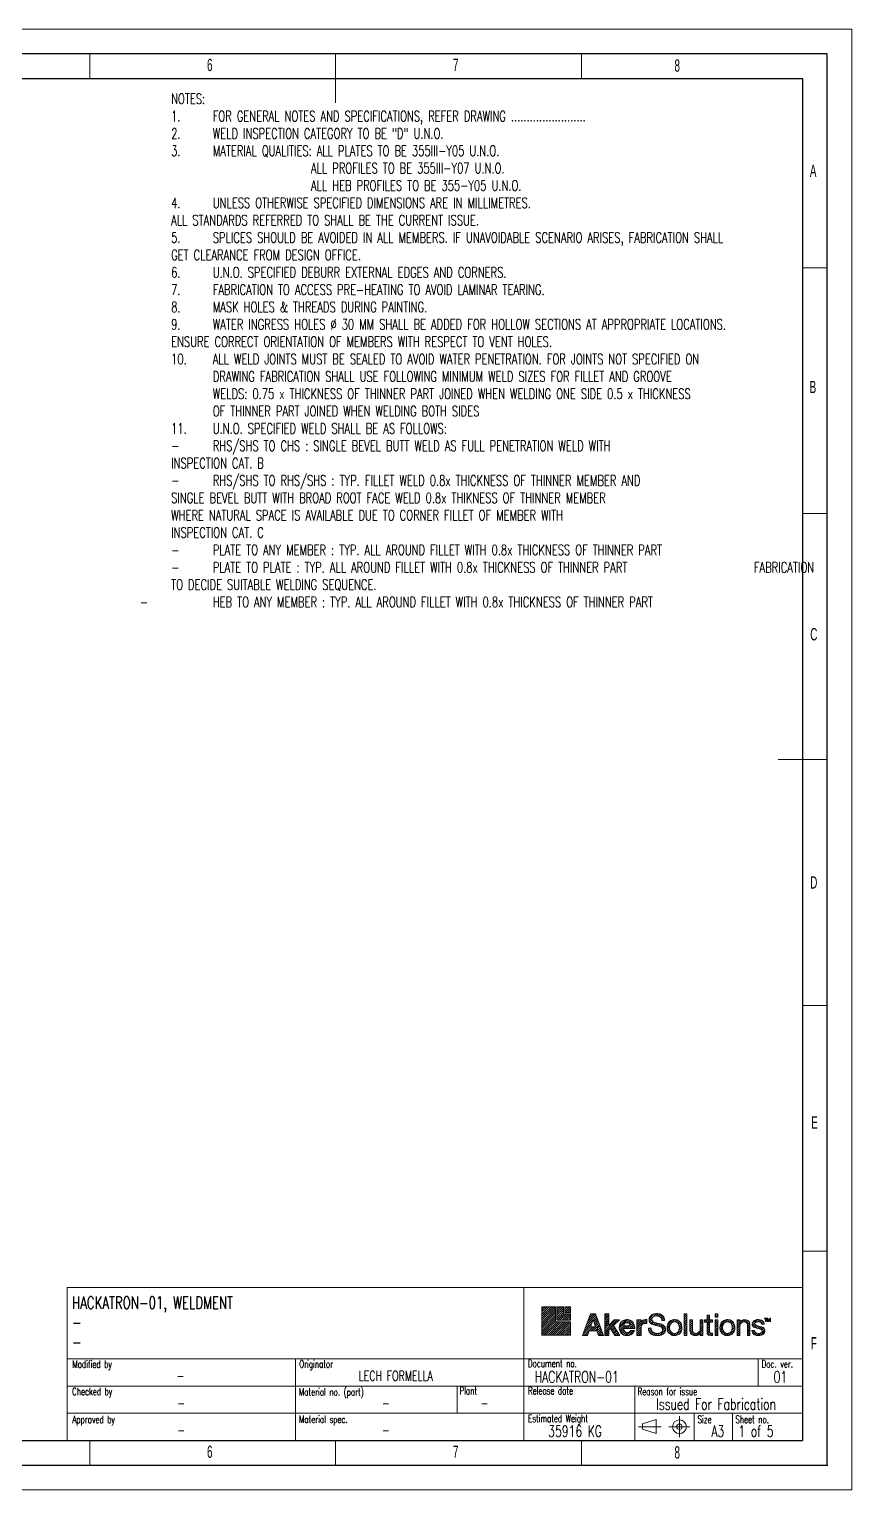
# Model space of a CAD drawing. Header units: millimetres. Extents: x 175738 to 196759, y -70231 to 13866.
# Drawn here: x 188393 to 196759, y -1122 to 13728 of the extents above; entities that cross this region are included whole.
import ezdxf
from ezdxf.enums import TextEntityAlignment as Align

# ---------------------------------------------------------------- set-up
doc = ezdxf.new("R2010")
doc.units = ezdxf.units.MM
doc.header["$PDSIZE"] = -1
doc.layers.get('Defpoints').update_dxf_attribs({"color": 163, "lineweight": 0})
for name, color, linetype, lineweight in [('35-TXT-025', 2, 'Continuous', 15), ('36-TXT-035', 3, 'Continuous', 15), ('37-TXT-050', 4, 'Continuous', 18), ('48', 1, 'Continuous', 13)]:
    doc.layers.add(name, color=color, linetype=linetype, lineweight=lineweight)
doc.layers.add('BORDER', color=7, linetype='Continuous')
doc.layers.add('DIMS', color=7, linetype='Continuous')
doc.styles.add('NEW', font='romans.shx', dxfattribs={"width": 0.7})
doc.styles.add('SLDTEXTSTYLE0', font='TXT', dxfattribs={"width": 0.605})

# ---------------------------------------------------------------- blocks, each defined once
blk = doc.blocks.new('AK_SOLUTIONS')
at = {"color": 5, "linetype": 'Continuous', "lineweight": 13}
for p, q in [((-111.144153, 13.066707), (-110.098908, 14.111952)), ((-111.144153, 11.038565), (-108.070766, 14.111952)), ((-111.144153, 9.010423), (-106.042624, 14.111952)), ((-111.144153, 6.982281), (-104.014482, 14.111952)), ((-111.144153, 4.95414), (-101.98634, 14.111952)), ((-111.144153, 2.925998), (-99.958199, 14.111952)), ((-111.144153, 0.897856), (-97.930057, 14.111952)), ((-111.144153, -1.130286), (-97.911872, 12.101995)), ((-111.144153, -3.158428), (-97.911872, 10.073853)), ((-111.144153, -5.18657), (-97.911872, 8.045712)), ((-111.144153, -7.214711), (-97.911872, 6.01757)), ((-111.144153, -9.242853), (-97.911872, 3.989428)), ((-111.144153, -11.270995), (-97.911872, 1.961286)), ((-68.887853, -6.54523), (-61.820944, 0.521679)), ((-67.674289, -3.303524), (-58.58374, 5.787025)), ((-66.460724, -0.061817), (-59.380981, 7.017926)), ((-65.247159, 3.17989), (-61.409123, 7.017926)), ((-64.033594, 6.421596), (-63.437264, 7.017926)), ((-61.235126, 1.107498), (-58.031297, 4.311326)), ((-60.716677, -0.402196), (-57.478855, 2.835627)), ((-60.198229, -1.911889), (-56.926412, 1.359927)), ((-50.079247, 6.981622), (-50.042943, 7.017926)), ((-50.079247, 4.95348), (-48.014801, 7.017926)), ((-50.079247, 2.925338), (-45.986659, 7.017926)), ((-50.079247, 0.897196), (-45.900632, 5.075811)), ((-50.079247, -1.130946), (-45.900632, 3.04767)), ((-50.079247, -9.243513), (-39.481742, 1.353992)), ((-50.079247, -11.271655), (-37.453601, 1.353992)), ((-50.079247, -3.159087), (-45.900632, 1.019528)), ((-35.872746, -6.87982), (-27.464024, 1.528902)), ((-35.737094, -4.723863), (-29.574703, 1.438527)), ((-28.553115, -1.580494), (-25.753461, 1.219159)), ((-26.887072, -1.934757), (-24.367378, 0.584937)), ((-18.900146, -7.510743), (-9.741011, 1.648392)), ((-18.900146, 0.570477), (-18.123248, 1.347375)), ((-18.900146, -1.449828), (-16.102943, 1.347375)), ((-18.900146, -5.490438), (-12.299529, 1.110179)), ((-18.900146, -3.470133), (-14.721531, 0.708482)), ((-11.757546, -2.388449), (-8.98216, 0.386938)), ((-111.144153, -13.299137), (-97.911872, -0.066856)), ((-109.562356, -13.745482), (-96.330075, -0.513201)), ((-107.534214, -13.745482), (-94.301933, -0.513201)), ((-105.506073, -13.745482), (-92.273791, -0.513201)), ((-103.477931, -13.745482), (-90.24565, -0.513201)), ((-101.449789, -13.745482), (-88.217508, -0.513201)), ((-99.421647, -13.745482), (-86.189366, -0.513201)), ((-97.393505, -13.745482), (-84.161224, -0.513201)), ((-95.365363, -13.745482), (-83.286719, -1.666838)), ((-93.337222, -13.745482), (-83.286719, -3.694979)), ((-91.30908, -13.745482), (-83.286719, -5.723121)), ((-89.280938, -13.745482), (-83.286719, -7.751263)), ((-87.252796, -13.745482), (-83.286719, -9.779405)), ((-85.224654, -13.745482), (-83.286719, -11.807547)), ((-71.314983, -13.028643), (-63.798518, -5.512178)), ((-70.133347, -13.875149), (-61.770376, -5.512178)), ((-70.101418, -9.786937), (-62.881718, -2.567236)), ((-68.105205, -13.875149), (-66.064039, -11.833983)), ((-63.482596, -9.25254), (-59.742234, -5.512178)), ((-61.454454, -9.25254), (-55.269085, -3.06717)), ((-59.679781, -3.421583), (-56.37397, -0.115772)), ((-59.426312, -9.25254), (-54.716642, -4.54287)), ((-59.161332, -4.931276), (-55.821527, -1.591471)), ((-57.605987, -9.460357), (-54.164199, -6.018569)), ((-57.087539, -10.97005), (-53.611757, -7.494268)), ((-56.56909, -12.479744), (-53.059314, -8.969968)), ((-55.936354, -13.875149), (-52.506872, -10.445667)), ((-53.908212, -13.875149), (-51.954429, -11.921366)), ((-51.880071, -13.875149), (-51.401987, -13.397065)), ((-50.079247, -5.187229), (-45.900632, -1.008614)), ((-50.079247, -7.215371), (-45.900632, -3.036756)), ((-50.079247, -13.299797), (-45.900632, -9.121181)), ((-48.626458, -13.875149), (-45.900632, -11.149323)), ((-46.598317, -13.875149), (-45.900632, -13.177465)), ((-44.185769, -7.406318), (-41.353156, -4.573705)), ((-43.415526, -8.664217), (-40.547845, -5.796536)), ((-42.645284, -9.922117), (-39.742534, -7.019367)), ((-41.875042, -11.180017), (-38.937223, -8.242198)), ((-41.1048, -12.437916), (-38.131912, -9.465029)), ((-40.334557, -13.695816), (-37.326602, -10.68786)), ((-38.485749, -13.875149), (-36.521291, -11.910691)), ((-36.457607, -13.875149), (-35.71598, -13.133522)), ((-35.602782, -8.630162), (-31.599312, -4.626691)), ((-35.023451, -10.071136), (-29.579006, -4.626691)), ((-34.366166, -1.332631), (-33.203671, -0.170135)), ((-34.245828, -11.313818), (-31.436459, -8.50445)), ((-33.311881, -12.400176), (-30.741398, -9.829693)), ((-32.103294, -13.211894), (-29.529673, -10.638273)), ((-30.626402, -13.755308), (-27.746618, -10.875523)), ((-30.130305, -7.198295), (-27.558701, -4.626691)), ((-28.823842, -13.973052), (-23.815968, -8.965178)), ((-28.11, -7.198295), (-25.538396, -4.626691)), ((-26.706941, -13.876456), (-21.795663, -8.965178)), ((-26.089695, -7.198295), (-21.655833, -2.764433)), ((-25.77808, -2.84607), (-23.271118, -0.339108)), ((-25.138584, -4.226879), (-22.358249, -1.446545)), ((-24.06939, -7.198295), (-21.192754, -4.321659)), ((-22.049085, -7.198295), (-20.899816, -6.049026)), ((-18.900146, -9.531048), (-14.703225, -5.334127)), ((-18.900146, -11.551354), (-14.721531, -7.372738)), ((-18.900146, -13.571659), (-14.721531, -9.393043)), ((-17.18333, -13.875147), (-14.721531, -11.413349)), ((-15.163025, -13.875147), (-14.721531, -13.433654)), ((-9.60174, -2.252947), (-8.98216, -1.633367))]:
    blk.add_line(p, q, dxfattribs=at)
at = {"color": 254, "linetype": 'Continuous', "lineweight": 13}
for p, q in [((-96.519, 12.123056), (-94.530104, 14.111952)), ((-96.519, 10.094914), (-92.501962, 14.111952)), ((-96.519, 8.066772), (-90.47382, 14.111952)), ((-96.519, 6.038631), (-90.251077, 12.306553)), ((-96.519, 4.010489), (-90.251077, 10.278411)), ((-96.519, 1.982347), (-90.251077, 8.250269)), ((-95.593534, 0.879671), (-89.325612, 7.147593)), ((-93.565392, 0.879671), (-87.29747, 7.147593)), ((-91.537251, 0.879671), (-85.269328, 7.147593)), ((-89.509109, 0.879671), (-83.286719, 7.102061)), ((-87.480967, 0.879671), (-83.286719, 5.073919)), ((-85.452825, 0.879671), (-83.286719, 3.045777)), ((-83.424683, 0.879671), (-83.286719, 1.017635)), ((-6.833007, 2.402782), (-2.218959, 7.01683)), ((-6.832045, 0.383439), (0.1987, 7.414184)), ((-6.255455, -1.060276), (-4.056087, 1.139092)), ((-0.113272, 5.081907), (2.114043, 7.309222)), ((1.793809, 4.968683), (3.763996, 6.93887)), ((3.301971, 4.45654), (5.14047, 6.295039)), ((4.432172, 3.566436), (6.280403, 5.414667)), ((5.237807, 2.351765), (7.191484, 4.305442)), ((5.632042, 0.725696), (7.828771, 2.922425)), ((7.652347, 0.725696), (8.081559, 1.154907)), ((10.635769, -6.070911), (18.283532, 1.576852)), ((10.975307, -3.711068), (16.0322, 1.345825)), ((18.160161, -0.566825), (20.039761, 1.312775)), ((19.79762, -0.949671), (21.459024, 0.711733)), ((27.334099, 5.265712), (29.086313, 7.017926)), ((27.334099, 3.23757), (29.861523, 5.764995)), ((27.334099, 1.209428), (29.861523, 3.736853)), ((27.334099, -0.818714), (29.861523, 1.708711)), ((32.917793, 0.305195), (33.886847, 1.274249)), ((32.917793, -1.71511), (35.336964, 0.704061)), ((42.789377, 0.075253), (43.988373, 1.274249)), ((42.789377, -1.945052), (45.353306, 0.618877)), ((46.936993, 0.023594), (48.228948, 1.315549)), ((47.972004, -0.9617), (51.970811, 3.037107)), ((49.50689, 4.613796), (50.683702, 5.790608)), ((49.50689, 2.593491), (51.970811, 5.057412)), ((49.50689, -1.447119), (52.269558, 1.315549)), ((52.012614, -0.9617), (54.289863, 1.315549)), ((57.328334, 5.789785), (58.556475, 7.017926)), ((57.328334, -0.491679), (59.161635, 1.341622)), ((57.328334, -2.519821), (59.896897, 0.048741)), ((57.434428, 3.867737), (59.896897, 6.330205)), ((59.46257, 3.867737), (59.896897, 4.302064)), ((62.111446, -6.070911), (69.759209, 1.576852)), ((62.450984, -3.711068), (67.507877, 1.345825)), ((69.635838, -0.566825), (71.515438, 1.312775)), ((71.273297, -0.949671), (72.934701, 0.711733)), ((85.311036, 1.388934), (78.783543, -5.138559)), ((81.155736, 1.274244), (78.783543, -1.097949)), ((79.135431, 1.274244), (78.783543, 0.922356)), ((87.321181, 1.378774), (85.179452, -0.762955)), ((88.843617, 0.880905), (86.974239, -0.988473)), ((89.991514, 0.008497), (88.153674, -1.829344)), ((93.581584, -1.877321), (96.626114, 1.167209)), ((93.585762, -3.893448), (99.082953, 1.603743)), ((98.943771, -0.555745), (100.95907, 1.459555)), ((100.708297, -0.811524), (102.534146, 1.014325)), ((102.040904, -1.499221), (103.792923, 0.252797)), ((105.528239, 2.841324), (107.844138, 2.841324)), ((105.528239, 2.284175), (105.528239, 2.841324)), ((106.407614, 2.284175), (105.528239, 2.284175)), ((105.619447, 2.284175), (106.176596, 2.841324)), ((106.407614, 2.183866), (107.065072, 2.841324)), ((106.407614, -0.255453), (106.407614, 2.284175)), ((106.407614, 1.295391), (106.964763, 1.852539)), ((106.407614, 0.406915), (106.964763, 0.964064)), ((106.633722, -0.255453), (106.964763, 0.075588)), ((107.844138, 2.284175), (106.964763, 2.284175)), ((106.964763, 2.284175), (106.964763, -0.255453)), ((107.396399, 2.284175), (107.844138, 2.731914)), ((107.844138, 2.841324), (107.844138, 2.284175)), ((108.07906, -0.255453), (108.07906, 2.841324)), ((108.07906, 2.841324), (108.636209, 2.841324)), ((108.07906, 2.108051), (108.690924, 2.719915)), ((108.07906, 1.219576), (108.966937, 2.107453)), ((108.07906, 0.3311), (108.636209, 0.888249)), ((108.636209, 2.841324), (109.611219, 0.677822)), ((109.399933, -0.255453), (108.636209, 1.667524)), ((108.636209, 1.667524), (108.636209, -0.255453)), ((108.857727, 1.109766), (109.242951, 1.494991)), ((109.110285, 0.47385), (109.518965, 0.882529)), ((109.362845, -0.162067), (110.186856, 0.661944)), ((109.611219, 0.677822), (110.586229, 2.841324)), ((110.586229, 1.667524), (109.822505, -0.255453)), ((109.854839, 1.218403), (111.143378, 2.506942)), ((110.583723, 2.835763), (110.589284, 2.841324)), ((110.586229, 2.841324), (111.143378, 2.841324)), ((110.586229, -0.255453), (110.586229, 1.667524)), ((110.586229, 1.061318), (111.143378, 1.618466)), ((110.586229, 0.172842), (111.143378, 0.729991)), ((111.143378, 2.841324), (111.143378, -0.255453)), ((-7.344896, -8.210632), (-6.053707, -6.919443)), ((-6.954123, -9.840165), (-4.841919, -7.72796)), ((-6.236362, -11.142709), (-4.312567, -9.218914)), ((-5.297865, -2.122992), (-3.35585, -0.180976)), ((-5.266587, -12.193239), (-3.384868, -10.311519)), ((-4.080038, -2.925469), (-2.165777, -1.011208)), ((-4.042537, -12.989494), (-2.188474, -11.13543)), ((-2.621503, -3.48724), (-0.666554, -1.53229)), ((-2.566818, -13.53408), (-0.676415, -11.643677)), ((-1.047129, -3.93317), (0.982503, -1.903538)), ((-0.904269, -13.891836), (1.145428, -11.842139)), ((0.58129, -4.325056), (2.660477, -2.24587)), ((0.912903, -14.094969), (3.405688, -11.602184)), ((2.215014, -4.711637), (4.267931, -2.65872)), ((3.122802, -13.905376), (9.035278, -7.992899)), ((3.782165, -5.164791), (5.740775, -3.206182)), ((5.079624, -5.887638), (7.011491, -3.955771)), ((5.976914, -7.010653), (8.045482, -4.942085)), ((6.191005, -8.816866), (8.743411, -6.264461)), ((6.405272, -12.64321), (8.39698, -10.651502)), ((10.698352, -8.028633), (13.114012, -5.612974)), ((11.135142, -9.612149), (13.192283, -7.555008)), ((11.890642, -10.876953), (13.684939, -9.082656)), ((12.826756, -11.961145), (14.513758, -10.274142)), ((13.947896, -12.860309), (15.592372, -11.215834)), ((15.241349, -13.587162), (16.993204, -11.835307)), ((16.87905, -13.969766), (19.202051, -11.646765)), ((18.965449, -13.903672), (24.949684, -7.919437)), ((20.931916, -1.835679), (22.622501, -0.145094)), ((21.781499, -3.006402), (23.592904, -1.194997)), ((22.192499, -12.696927), (23.531576, -11.35785)), ((22.199375, -8.649441), (25.018864, -5.829952)), ((22.35694, -4.451266), (24.312225, -2.49598)), ((22.600908, -6.227603), (24.792321, -4.036189)), ((27.334099, -2.846855), (29.861523, -0.319431)), ((27.334099, -4.874997), (29.861523, -2.347573)), ((27.334099, -6.903139), (29.861523, -4.375715)), ((27.334099, -8.931281), (29.861523, -6.403856)), ((27.334099, -10.959423), (29.861523, -8.431998)), ((27.334099, -12.987565), (29.861523, -10.46014)), ((28.474656, -13.875149), (29.861523, -12.488282)), ((32.917793, -3.735415), (35.336964, -1.316245)), ((32.917793, -5.75572), (35.336964, -3.33655)), ((32.917793, -7.776026), (35.336964, -5.356855)), ((32.928312, -9.785812), (35.336964, -7.37716)), ((33.335495, -11.398934), (35.370598, -9.363831)), ((34.145334, -12.6094), (35.983175, -10.771559)), ((35.293231, -13.481808), (37.162609, -11.61243)), ((36.815667, -13.979677), (38.957396, -11.837948)), ((38.825813, -13.989837), (45.353306, -7.462344)), ((42.753529, -8.041815), (45.353306, -5.442039)), ((42.789377, -3.965357), (45.353306, -1.401428)), ((42.789377, -5.985663), (45.353306, -3.421734)), ((42.85674, -11.979214), (45.353306, -9.482649)), ((42.981112, -13.875147), (45.353306, -11.502954)), ((45.001417, -13.875147), (45.353306, -13.523259)), ((49.50689, -3.467424), (51.970811, -1.003504)), ((49.50689, -5.48773), (51.970811, -3.023809)), ((49.50689, -7.508035), (51.970811, -5.044114)), ((49.50689, -9.52834), (51.970811, -7.064419)), ((49.516326, -11.539209), (51.970811, -9.084724)), ((50.129103, -12.946737), (52.067272, -11.008568)), ((51.460418, -13.635727), (53.520804, -11.575341)), ((53.281412, -13.835038), (54.833727, -12.282723)), ((54.032919, -0.9617), (54.771418, -0.223201)), ((57.328334, -4.547963), (59.896897, -1.9794)), ((57.328334, -6.576104), (59.896897, -4.007542)), ((57.328334, -8.604246), (59.896897, -6.035684)), ((57.328334, -10.632388), (59.896897, -8.063826)), ((57.328334, -12.66053), (59.896897, -10.091968)), ((58.141857, -13.875149), (59.896897, -12.12011)), ((62.174029, -8.028633), (64.589689, -5.612974)), ((62.610819, -9.612149), (64.66796, -7.555008)), ((63.366319, -10.876953), (65.160616, -9.082656)), ((64.302433, -11.961145), (65.989435, -10.274142)), ((65.423573, -12.860309), (67.068049, -11.215834)), ((66.717026, -13.587162), (68.468881, -11.835307)), ((68.354727, -13.969766), (70.677728, -11.646765)), ((70.441126, -13.903672), (76.425361, -7.919437)), ((72.407593, -1.835679), (74.098178, -0.145094)), ((73.257176, -3.006402), (75.068581, -1.194997)), ((73.668177, -12.696927), (75.007253, -11.35785)), ((73.675052, -8.649441), (76.494541, -5.829952)), ((73.832617, -4.451266), (75.787902, -2.49598)), ((74.076585, -6.227603), (76.267998, -4.036189)), ((81.280108, -0.621688), (78.783543, -3.118254)), ((81.383319, -4.559088), (78.783543, -7.158864)), ((81.347472, -6.61524), (78.783543, -9.179169)), ((81.347472, -8.635545), (78.783543, -11.199474)), ((81.347472, -10.65585), (78.783543, -13.219779)), ((81.347472, -12.676155), (80.148476, -13.875152)), ((90.801354, -1.201969), (88.766251, -3.237071)), ((91.208536, -2.815091), (88.799884, -5.223743)), ((91.219055, -4.824877), (88.799884, -7.244048)), ((91.219055, -6.845182), (88.799884, -9.264353)), ((91.219055, -8.865487), (88.799884, -11.284658)), ((91.219055, -10.885792), (88.799884, -13.304963)), ((91.219055, -12.906098), (90.250001, -13.875152)), ((93.326093, -10.214033), (94.473426, -9.0667)), ((93.933008, -11.627423), (95.774125, -9.786306)), ((94.366151, -5.133364), (96.328487, -3.171028)), ((94.889375, -12.691361), (96.639589, -10.941147)), ((95.543757, -5.976064), (97.440699, -4.079122)), ((96.194546, -13.406495), (97.980191, -11.62085)), ((97.016125, -6.524001), (98.909061, -4.631065)), ((97.79357, -13.827776), (99.801912, -11.819434)), ((98.613953, -6.946478), (100.536104, -5.024327)), ((99.681517, -13.960134), (105.685, -7.956651)), ((100.222497, -7.358239), (102.163618, -5.417118)), ((101.762746, -7.838295), (103.72295, -5.878091)), ((101.94639, -13.715566), (105.848128, -9.813828)), ((102.641263, -2.919168), (104.662373, -0.898057)), ((102.934365, -8.686981), (104.906908, -6.714438)), ((104.54589, -3.034846), (105.137213, -2.443523)), ((106.407614, -0.255453), (106.964763, -0.255453)), ((108.636209, -0.255453), (108.07906, -0.255453)), ((108.380983, -0.255453), (108.636209, -0.000227)), ((109.399933, -0.255453), (109.822505, -0.255453)), ((111.143378, -0.255453), (110.586229, -0.255453)), ((111.04641, -0.255453), (111.143378, -0.158485))]:
    blk.add_line(p, q, dxfattribs=at)
at = {"color": 1, "linetype": 'Continuous', "lineweight": 0}
for p, q in [((-88.858205, 13.932956), (-88.67921, 14.111952)), ((-88.858205, 11.904814), (-86.651068, 14.111952)), ((-88.858205, 9.876672), (-84.622926, 14.111952)), ((-88.166271, 8.540465), (-83.286719, 13.420017)), ((-86.138129, 8.540465), (-83.286719, 11.391875)), ((-84.109987, 8.540465), (-83.286719, 9.363734))]:
    blk.add_line(p, q, dxfattribs=at)
at = {"color": 5, "linetype": 'Continuous', "lineweight": 0, "flags": 128}
for points in [[(-83.286719, -0.513201), (-97.911872, -0.513201), (-97.911872, 14.111952), (-111.144153, 14.111952), (-111.144153, -13.745482), (-83.286719, -13.745482), (-83.286719, -0.513201)], [(-63.810352, 7.017926), (-71.631881, -13.875149), (-66.765002, -13.875149), (-65.177538, -9.25254), (-57.677354, -9.25254), (-56.08989, -13.875149), (-51.223011, -13.875149), (-59.04454, 7.017926), (-63.810352, 7.017926)], [(-63.893049, -5.512178), (-61.427446, 1.667524), (-58.961843, -5.512178), (-63.893049, -5.512178)], [(-50.079247, 7.017926), (-50.079247, -13.875149), (-45.900632, -13.875149), (-45.900632, -8.472108), (-44.407914, -7.043527), (-40.224747, -13.875149), (-35.227572, -13.875149), (-41.536425, -4.295418), (-35.63338, 1.353992), (-40.817995, 1.353992), (-45.900632, -4.112126), (-45.900632, 7.017926), (-50.079247, 7.017926)]]:
    blk.add_lwpolyline(points, close=True, dxfattribs=at)
at = {"color": 254, "linetype": 'Continuous', "lineweight": 13, "flags": 128}
for points in [[(-90.251077, 7.147593), (-90.251077, 14.111952), (-96.519, 14.111952), (-96.519, 0.879671), (-83.286719, 0.879671), (-83.286719, 7.147593), (-90.251077, 7.147593)], [(27.334099, 7.017926), (27.334099, -13.875149), (29.861523, -13.875149), (29.861523, 7.017926), (27.334099, 7.017926)], [(57.328334, 3.867737), (59.896897, 3.867737), (59.896897, 7.017926), (57.328334, 7.017926), (57.328334, 3.867737)], [(57.328334, 1.341622), (57.328334, -13.875149), (59.896897, -13.875149), (59.896897, 1.341622), (57.328334, 1.341622)]]:
    blk.add_lwpolyline(points, close=True, dxfattribs=at)
at = {"color": 1, "linetype": 'Continuous', "lineweight": 0, "flags": 128}
blk.add_lwpolyline([(-83.286719, 8.540465), (-83.286719, 14.111952), (-88.858205, 14.111952), (-88.858205, 8.540465), (-83.286719, 8.540465)], close=True, dxfattribs=at)
at = {"color": 5, "linetype": 'Continuous', "lineweight": 13, "flags": 128}
for points in [[(-21.632959, -2.816069, -0.082721), (-20.816157, -7.198298), (-31.735476, -7.198298, 0.049783), (-31.271473, -9.03323, 0.145859), (-30.22903, -10.28307, 0.103389), (-28.853564, -10.840295, 0.076682), (-27.502962, -10.859368, 0.21054), (-24.804467, -8.96518), (-21.126308, -8.96518, -0.053968), (-22.329642, -11.247141, -0.15945), (-25.634612, -13.664727, -0.089879), (-29.499189, -13.923893, -0.169202), (-33.32248, -12.392101, -0.133436), (-35.670658, -8.414937, -0.20241), (-34.435767, -1.410966, -0.132144), (-31.169059, 1.031128, -0.146388), (-26.191753, 1.340514, -0.148403), (-23.500949, -0.09823, -0.111192), (-21.632959, -2.816069)], [(-14.721533, -1.115564), (-14.721533, 1.347373), (-18.900148, 1.347373), (-18.900148, -13.875149), (-14.721533, -13.875149), (-14.721533, -5.445911, -0.223244), (-13.563544, -3.33203, -0.2482), (-8.982162, -2.37594), (-8.982162, 1.667524, 0.076337), (-11.846242, 1.314161, 0.177327), (-14.721533, -1.115564)], [(-31.735476, -4.626694), (-25.065489, -4.626694, 0.20005), (-26.272257, -2.32922, 0.202357), (-28.688064, -1.591147, 0.230485), (-31.111139, -2.970938, 0.110605), (-31.735476, -4.626694)]]:
    blk.add_lwpolyline(points, format="xyb", close=True, dxfattribs=at)
at = {"color": 254, "linetype": 'Continuous', "lineweight": 13, "flags": 128}
for points in [[(8.075199, 0.725694, 0.205429), (6.634082, 5.070806, 0.144948), (3.396481, 7.05056, 0.101752), (-0.800445, 7.327453, 0.124963), (-4.672888, 5.833696, 0.206199), (-6.921037, 1.869861, 0.082434), (-6.719429, -0.174049, 0.129126), (-5.399807, -2.045482, 0.091145), (-3.416434, -3.221638, 0.038324), (-0.588341, -4.048295), (2.717391, -4.830515, -0.042612), (4.270816, -5.362414, -0.132695), (5.823131, -6.672214, -0.283213), (5.717587, -10.047894, -0.201575), (2.561642, -11.775722, -0.104749), (-1.412942, -11.461574, -0.143263), (-3.98693, -9.68756, -0.104748), (-4.827715, -8.069121, -0.022939), (-4.87559, -6.919445), (-7.427763, -6.919445, 0.083488), (-7.027244, -9.680667, 0.132064), (-5.109824, -12.337465, 0.094622), (-2.881267, -13.456183, 0.049257), (0.373761, -14.067325, 0.065477), (2.177001, -14.039832, 0.058986), (4.987835, -13.438669, 0.123055), (8.071377, -11.110087, 0.149941), (9.016767, -8.89366, 0.105402), (8.642178, -5.941301, 0.131277), (7.200483, -4.082474, 0.091131), (4.501805, -2.720848, 0.024794), (2.276799, -2.16407), (0.128609, -1.73166, -0.054362), (-2.155717, -1.016513, -0.140176), (-3.707049, 0.2242, -0.134579), (-4.132293, 1.724625, -0.243886), (-2.848462, 4.193526, -0.141687), (-0.112247, 5.081998, -0.122114), (3.060251, 4.589408, -0.135479), (4.718201, 3.227377, -0.122193), (5.466299, 1.673185, -0.028305), (5.524184, 0.725694), (8.075199, 0.725694)], [(14.246576, 0.689403, -0.124145), (18.213823, 1.581482, -0.177575), (22.427023, 0.035812, -0.149367), (24.540919, -3.093878, -0.094208), (25.022154, -6.906375, -0.161804), (23.579363, -11.299008, -0.175978), (20.132473, -13.700259, -0.058648), (17.608451, -13.986256, -0.163589), (14.16325, -13.012056, -0.145039), (11.139868, -9.624904, -0.079242), (10.698948, -8.03686, -0.063724), (10.715255, -5.04507, -0.07633), (11.395681, -2.464691, -0.163458), (14.246576, 0.689403)], [(42.789374, -7.80452), (42.789374, 1.274247), (45.353303, 1.274247), (45.353303, -13.875149), (42.856738, -13.875149), (42.856738, -11.331781, -0.187859), (40.587583, -13.520088, -0.114673), (37.484288, -14.037947, -0.174877), (34.419948, -12.897988, -0.215767), (32.917791, -9.489837), (32.917791, 1.274247), (35.336962, 1.274247), (35.336962, -9.211442, 0.182906), (36.404198, -11.236621, 0.164165), (38.792014, -11.866881, 0.189121), (41.624328, -10.442906, 0.167593), (42.789374, -7.80452)], [(49.506888, -11.457551), (49.506888, -0.961702), (46.936991, -0.961702), (46.936991, 1.315546), (49.506888, 1.315546), (49.506888, 5.790606), (51.970809, 5.790606), (51.970809, 1.315546), (54.832137, 1.315546), (54.742274, -0.961702), (51.970809, -0.961702), (51.970809, -10.7944, 0.203619), (52.347693, -11.303904, 0.184043), (53.300609, -11.578146, 0.057031), (54.833725, -11.483558), (54.833725, -13.875149, -0.041129), (51.552641, -13.650692, -0.182704), (50.237921, -13.089717, -0.167278), (49.506888, -11.457551)], [(65.722253, 0.689403, -0.124145), (69.6895, 1.581482, -0.177575), (73.9027, 0.035812, -0.149367), (76.016596, -3.093878, -0.094208), (76.497831, -6.906375, -0.161804), (75.05504, -11.299008, -0.175978), (71.60815, -13.700259, -0.058648), (69.084128, -13.986256, -0.163589), (65.638927, -13.012056, -0.145039), (62.615545, -9.624904, -0.079242), (62.174625, -8.03686, -0.063724), (62.190932, -5.04507, -0.07633), (62.871358, -2.464691, -0.163458), (65.722253, 0.689403)], [(81.347474, -4.796383), (81.347474, -13.875149), (78.783545, -13.875149), (78.783545, 1.274247), (81.280111, 1.274247), (81.280111, -1.269122, -0.187859), (83.549266, 0.919186, -0.114673), (86.652561, 1.437044, -0.174877), (89.7169, 0.297085, -0.215767), (91.219057, -3.111066), (91.219057, -13.875149), (88.799887, -13.875149), (88.799887, -3.389461, 0.182906), (87.73265, -1.364282, 0.164165), (85.344835, -0.734022, 0.189121), (82.512521, -2.157997, 0.167593), (81.347474, -4.796383)], [(93.137837, -9.066702), (95.699736, -9.066702, 0.237837), (96.249325, -10.583423, 0.166449), (98.260724, -11.687236, 0.088681), (101.0478, -11.729428, 0.205114), (102.916873, -10.509944, 0.330177), (102.909292, -8.645617, 0.134916), (101.267754, -7.647225, 0.020561), (98.962595, -7.034008, -0.02957), (96.20814, -6.269551, -0.126873), (94.019805, -4.788908, -0.181534), (93.447945, -2.694599, -0.2226), (95.049796, 0.34032, -0.136167), (98.123286, 1.502538, -0.101909), (101.25367, 1.394777, -0.108923), (103.54518, 0.481544, -0.138347), (104.848682, -1.290207, -0.094584), (105.190793, -3.034848), (102.645612, -3.034848, 0.28734), (101.730534, -1.251556, 0.135441), (99.07141, -0.550195, 0.246227), (96.47013, -1.743188, 0.368625), (96.442753, -3.340626, 0.153323), (99.04016, -4.663292, -0.002269), (102.75054, -5.558771, -0.167117), (104.991629, -6.794925, -0.208867), (105.876826, -9.320722, -0.217557), (104.487995, -12.564585, -0.146327), (101.841065, -13.735927, -0.080471), (98.199059, -13.88356, -0.130209), (94.986019, -12.782951, -0.097393), (93.665834, -11.186836, -0.097608), (93.137837, -9.066702)], [(20.634775, -1.544801, 0.189167), (18.360891, -0.559961, 0.102599), (16.434675, -0.87387, 0.138812), (14.530748, -2.235251, 0.14474), (13.127198, -5.343695, 0.079606), (13.261205, -7.959709, 0.109702), (14.220916, -9.948666, 0.101494), (16.064257, -11.51627, 0.121718), (17.580027, -11.908996, 0.123087), (19.835465, -11.390931, 0.222245), (22.239399, -8.517568, 0.074623), (22.601901, -6.199039, 0.083625), (22.175119, -3.865863, 0.125179), (20.634775, -1.544801)], [(22.239399, -8.517568, 0.074623), (22.601901, -6.199039, 0.083625), (22.175119, -3.865863, 0.125179), (20.634775, -1.544801, 0.189167), (18.360891, -0.559961, 0.102599), (16.434675, -0.87387, 0.138812), (14.530748, -2.235251, 0.14474), (13.127198, -5.343695, 0.079606), (13.261205, -7.959709, 0.109702), (14.220916, -9.948666, 0.101494), (16.064257, -11.51627, 0.121718), (17.580027, -11.908996, 0.123087), (19.835465, -11.390931, 0.222245), (22.239399, -8.517568)], [(72.110452, -1.544801, 0.189167), (69.836568, -0.559961, 0.102599), (67.910352, -0.87387, 0.138812), (66.006425, -2.235251, 0.14474), (64.602875, -5.343695, 0.079606), (64.736882, -7.959709, 0.109702), (65.696593, -9.948666, 0.101494), (67.539934, -11.51627, 0.121718), (69.055704, -11.908996, 0.123087), (71.311142, -11.390931, 0.222245), (73.715076, -8.517568, 0.074623), (74.077578, -6.199039, 0.083625), (73.650796, -3.865863, 0.125179), (72.110452, -1.544801)], [(73.715076, -8.517568, 0.074623), (74.077578, -6.199039, 0.083625), (73.650796, -3.865863, 0.125179), (72.110452, -1.544801, 0.189167), (69.836568, -0.559961, 0.102599), (67.910352, -0.87387, 0.138812), (66.006425, -2.235251, 0.14474), (64.602875, -5.343695, 0.079606), (64.736882, -7.959709, 0.109702), (65.696593, -9.948666, 0.101494), (67.539934, -11.51627, 0.121718), (69.055704, -11.908996, 0.123087), (71.311142, -11.390931, 0.222245), (73.715076, -8.517568)]]:
    blk.add_lwpolyline(points, format="xyb", close=True, dxfattribs=at)
at = {"color": 254, "linetype": 'Continuous', "lineweight": 13}
blk.add_point((106.407614, -0.255453), dxfattribs=at)

msp = doc.modelspace()

# ---------------------------------------------------------------- linework, layer by layer
at = {"layer": '48', "color": 1, "linetype": 'Continuous', "lineweight": 18}
for p, q in [((188780.72, 935.48), (188780.72, -620.35)), ((188780.72, 935.48), (193423.13, 935.48)), ((193423.13, 935.48), (193423.12, -620.35)), ((188780.72, 207.76), (193423.12, 207.76)), ((191101.92, -58.24), (191101.92, 207.76)), ((193423.12, 207.76), (196258.75, 207.76)), ((195807.05, 207.76), (195807.05, -68.28)), ((188780.72, -68.28), (196258.75, -68.28)), ((191101.92, -620.35), (191101.92, -58.24)), ((192744.19, -68.28), (192744.19, -344.31)), ((194552.35, -68.28), (194552.35, -620.35)), ((188780.72, -344.31), (196258.75, -344.31)), ((194629.44, -451.17), (194769.97, -409.01)), ((194769.97, -409.01), (194769.97, -549.54)), ((195005.85, -374.39), (195005.85, -588.32)), ((195154.61, -344.31), (195154.61, -620.35)), ((195546.75, -344.31), (195546.75, -620.35)), ((194589.24, -481.35), (194820.71, -481.35)), ((194629.14, -451.17), (194629.14, -507.38)), ((194629.44, -507.38), (194769.97, -549.54)), ((195112.81, -481.35), (194898.89, -481.35))]:
    msp.add_line(p, q, dxfattribs=at)
msp.add_lwpolyline([(193423.12, 935.48), (196258.75, 935.48), (196258.75, 207.72), (193423.12, 207.72)], close=True, dxfattribs=at)
at = {"layer": '48', "linetype": 'Continuous', "lineweight": 18, "flags": 128}
msp.add_lwpolyline([(196258.75, 935.48), (193423.13, 935.48)], dxfattribs=at)
at = {"layer": '48', "color": 1, "linetype": 'Continuous', "lineweight": 18}
for radius in [70.26, 28.11]:
    msp.add_circle((195005.85, -481.35), radius, dxfattribs=at)
at = {"layer": 'BORDER'}
for p, q in [((196508.75, 13477.77), (176508.75, 13477.77)), ((196508.75, -872.23), (196508.75, 13477.77)), ((176508.75, -872.23), (196515.91, -872.23))]:
    msp.add_line(p, q, dxfattribs=at)
at = {"layer": 'BORDER', "lineweight": 18}
for p, q in [((189008.75, 13227.77), (189008.75, 13477.77)), ((191508.75, 12977.77), (191508.75, 13477.77)), ((194008.75, 13227.77), (194008.75, 13477.77))]:
    msp.add_line(p, q, dxfattribs=at)
at = {"layer": 'BORDER', "lineweight": 25}
for p, q in [((176758.75, 13227.77), (196258.75, 13227.77)), ((196258.75, 13227.77), (196258.75, -622.23)), ((176758.75, -622.23), (196258.75, -622.23))]:
    msp.add_line(p, q, dxfattribs=at)
at = {"layer": 'BORDER', "color": 7, "linetype": 'Continuous', "lineweight": 18}
for p, q in [((196258.75, 11302.77), (196508.75, 11302.77)), ((196258.75, 8802.77), (196508.75, 8802.77)), ((196008.75, 6302.77), (196508.75, 6302.77)), ((196258.75, 3802.77), (196508.75, 3802.77)), ((196258.75, 1302.77), (196508.75, 1302.77)), ((189008.75, -622.23), (189008.75, -872.23)), ((191508.75, -622.23), (191508.75, -872.23)), ((194008.75, -622.23), (194008.75, -872.23))]:
    msp.add_line(p, q, dxfattribs=at)
at = {"layer": 'Defpoints', "linetype": 'Continuous'}
for p, q in [((175758.75, 13727.77), (196758.75, 13727.77)), ((196758.75, -1122.23), (196758.75, 13727.77)), ((175758.75, -1122.23), (196758.75, -1122.23))]:
    msp.add_line(p, q, dxfattribs=at)

# ---------------------------------------------------------------- block references
at = {"color": 5, "linetype": 'Continuous', "lineweight": 0, "xscale": 10.45166890234645, "yscale": 10.45166890234645, "zscale": 10.45166890234645}
msp.add_blockref('AK_SOLUTIONS', (194769.12, 591.83), dxfattribs=at)

# ---------------------------------------------------------------- texts
at = {"layer": '35-TXT-025', "lineweight": 15, "attachment_point": 1, "style": 'NEW'}
for s, insert, char_height in [('Modified by', (188832.06, 192.68), 75.2821), ('Originator', (191139.71, 194.5), 75.282), ('Document no.', (193465.43, 200.28), 75.2821), ('Doc. ver.', (195841.67, 195.14), 75.282), ('Checked by', (188830.35, -85.53), 75.282), ('Material no. (part)', (191136.84, -89.64), 75.2821), ('Plant', (192768.74, -76.96), 75.282), ('Release date', (193465.92, -76.96), 75.2821), ('Reason for issue', (194580.87, -84.84), 75.2821), ('Approved by', (188832.56, -368.69), 75.2821), ('Material spec.', (191137.16, -367.64), 75.2821), ('Estimated Weight', (193465.92, -358.85), 75.2821), ('Size', (195190.37, -368.21), 75.282), ('Sheet no.', (195574.98, -368.21), 75.282)]:
    msp.add_mtext(s, dxfattribs=dict(at, insert=insert, char_height=char_height))
at = {"layer": '36-TXT-035', "style": 'NEW', "width": 0.7}
for s, height, p in [('-', 100.38, (189894.31, -13.59)), ('LECH FORMELLA', 100.3762, (191743.37, -13.59)), ('HACKATRON-01', 115.4326, (193533.39, -32.14)), ('-', 100.38, (189900.58, -291.1)), ('-', 100.38, (191979.97, -291.1)), ('-', 100.38, (192983.73, -291.1)), ('-', 100.38, (189900.58, -565.19)), ('-', 100.38, (191979.97, -565.19)), ('35916 KG', 115.433, (193671.12, -584.21)), ('A3', 115.433, (195330.68, -584.21)), ('1 of 5', 115.433, (195606.47, -584.21))]:
    msp.add_text(s, height=height, dxfattribs=at).set_placement(p)
for s, height, p in [('01', 115.433, (196032.9, -32.14)), ('Issued For Fabrication', 115.4326, (195378.99, -309.02))]:
    msp.add_text(s, height=height, dxfattribs=at).set_placement(p, align=Align.CENTER)
at = {"layer": '37-TXT-050', "style": 'NEW', "width": 0.7}
for s, height, p in [('HACKATRON-01, WELDMENT', 125.4702, (188827.9, 717.6)), ('-', 125.47, (188827.9, 519.3)), ('-', 125.47, (188827.9, 316.72))]:
    msp.add_text(s, height=height, dxfattribs=at).set_placement(p)
at = {"layer": 'BORDER', "char_height": 125, "attachment_point": 1, "style": 'SLDTEXTSTYLE0'}
for s, insert in [('6', (190201.39, 13426.96)), ('7', (192702.64, 13427.88)), ('8', (194955.23, 13420.67)), ('A', (196332.18, 12350.61)), ('B', (196329.15, 10152.71)), ('C', (196336.09, 7638.8)), ('D', (196335.29, 5115.37)), ('E', (196345.19, 2674.5)), ('F', (196341.54, 429.7)), ('6', (190201.39, -673.04)), ('7', (192702.64, -672.12)), ('8', (194955.23, -679.33))]:
    msp.add_mtext(s, dxfattribs=dict(at, insert=insert))
at = {"layer": 'DIMS', "insert": (189836.53, 13073.37), "char_height": 105.83333, "width": 6236.2832, "attachment_point": 1, "style": 'NEW'}
msp.add_mtext('{\\Fromans|c238;NOTES:\\P\\pi-317.5,l317.5,t317.5;}1.^IFOR GENERAL NOTES AND SPECIFICATIONS, REFER DRAWING {\\Fromans|c238;.......................}.{\\Fromans|c238;\\P}2.^IWELD INSPECTION CATEGORY TO BE "D" U.N.O. {\\Fromans|c238;\\P3.^IMATERIAL QUALITIES: ALL PLATES TO BE 355III-Y05 U.N.O.\\P\\pi0,l0,tz;^I^I^I   ALL PROFILES TO BE 355III-Y07 U.N.O.\\P^I^I^I   ALL HEB PROFILES TO BE 355-Y05 U.N.O.\\P\\pi-317.5,l317.5,t317.5;}4.^IUNLESS OTHERWISE SPECIFIED DIMENSIONS ARE IN MILLIMETRES.{\\Fromans|c238;\\P\\pi0,tz;}ALL STANDARDS REFERRED TO SHALL BE THE CURRENT ISSUE.{\\Fromans|c238;\\P\\pi-317.5,t317.5;}5.^ISPLICES SHOULD BE AVOIDED IN ALL MEMBERS. IF UNAVOIDABLE SCENARIO{\\Fromans|c238; }ARISES, FABRICATION SHALL GET CLEARANCE FROM DESIGN OFFICE.{\\Fromans|c238;\\P}6.^IU.N.O. SPECIFIED DEBURR EXTERNAL EDGES AND CORNERS.{\\Fromans|c238;\\P}7.^IFABRICATION TO ACCESS PRE-HEATING TO AVOID LAMINAR TEARING.{\\Fromans|c238;\\P}8.^IMASK HOLES & THREADS DURING PAINTING.{\\Fromans|c238;\\P}9.^IWATER INGRESS HOLES ∅ 30 MM SHALL BE ADDED FOR HOLLOW SECTIONS AT APPROPRIATE LOCATIONS. ENSURE CORRECT ORIENTATION OF MEMBERS WITH RESPECT TO VENT HOLES.{\\Fromans|c238;\\P}10.^IALL WELD JOINTS MUST BE SEALED TO AVOID WATER PENETRATION. FOR JOINTS NOT SPECIFIED ON \\P\\pi0,t423.33333,5926.66667;{\\Fromans|c238;^I}DRAWING FABRICATION SHALL USE FOLLOWING MINIMUM WELD SIZES FOR FILLET AND GROOVE {\\Fromans|c238;^I\\P\\pt423.33333;^I}WELDS: 0.75 x THICKNESS OF THINNER PART JOINED WHEN WELDING ONE SIDE 0.5 x THICKNESS \\P{\\Fromans|c238;^I}OF THINNER PART JOINED WHEN WELDING BOTH SIDES{\\Fromans|c238;\\P\\pl0,tz;11.^I}U.N.O. SPECIFIED WELD SHALL BE AS FOLLOWS: {\\Fromans|c238;\\P\\pi-317.5,l423.33333,t423.33333,5503.33333,5926.66667;-^I}RHS/SHS TO CHS : SINGLE BEVEL BUTT WELD AS FULL PENETRATION WELD WITH {\\Fromans|c238;^I^I\\P\\pi0,t423.33333;}INSPECTION CAT. B {\\Fromans|c238;\\P\\pi-317.5,t423.33333,5926.66667;-^I}RHS/SHS TO RHS/SHS : TYP. FILLET WELD 0.8x THICKNESS OF THINNER MEMBER AND {\\Fromans|c238;^I\\P\\pi0,t5926.66667;}SINGLE BEVEL BUTT WITH BROAD ROOT FACE WELD 0.8x THIKNESS OF THINNER MEMBER {\\Fromans|c238;^I\\P\\pt5503.33333,5926.66667;}WHERE NATURAL SPACE IS AVAILABLE DUE TO CORNER FILLET OF MEMBER WITH {\\Fromans|c238;^I^I\\P\\pt423.33333;}INSPECTION CAT. C {\\Fromans|c238;\\P\\pi-317.5;-^I}PLATE TO ANY MEMBER : TYP. ALL AROUND FILLET WITH 0.8x THICKNESS OF THINNER PART {\\Fromans|c238;\\P\\pt423.33333,5503.33333;-^I}PLATE TO PLATE : TYP. ALL AROUND FILLET WITH 0.8x THICKNESS OF THINNER PART {\\Fromans|c238;^I}FABRICATION \\P\\pi0,t423.33333;TO DECIDE SUITABLE WELDING SEQUENCE.{\\Fromans|c238;\\P\\pi-317.5;-^IHEB TO ANY MEMBER : TYP. ALL AROUND FILLET WITH 0.8x THICKNESS OF THINNER PART^J^J }', dxfattribs=at)

doc.saveas('drawing.dxf')
